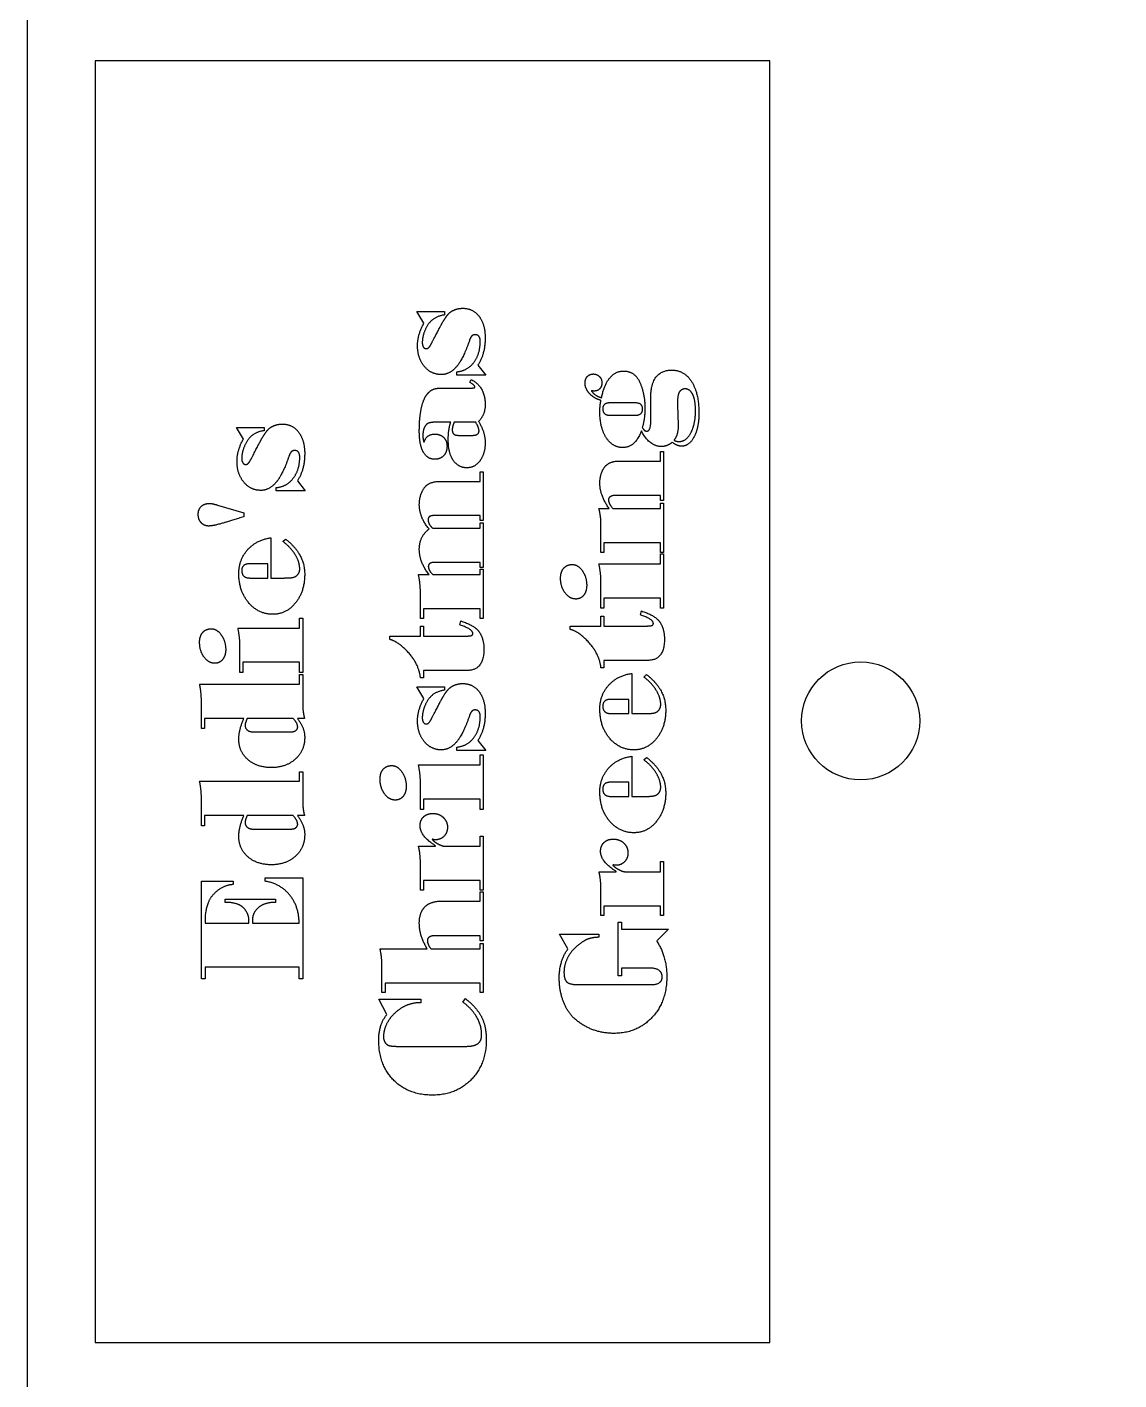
# Model space of a CAD drawing. Header units: millimetres. Extents: x 10 to 778, y 22 to 238.
# Drawn here: x 374.98 to 407.35, y 70.89 to 111 of the extents above; entities that cross this region are included whole.
import ezdxf

# ---------------------------------------------------------------- set-up
doc = ezdxf.new("R2010")
doc.units = ezdxf.units.MM
doc.layers.get('0').update_dxf_attribs({"linetype": 'CONTINUOUS'})

msp = doc.modelspace()

# ---------------------------------------------------------------- linework, layer by layer
for p, q in [((386.742, 102.218), (386.538, 102.563)), ((386.538, 102.563), (387.355, 102.563)), ((387.355, 102.563), (387.355, 102.466)), ((387.717, 100.683), (387.717, 100.78)), ((388.574, 100.683), (387.717, 100.683)), ((388.343, 100.977), (388.574, 100.683)), ((387.299, 100.299), (388.142, 100.299)), ((388.102, 100.469), (388.142, 100.549)), ((391.717, 100.225), (391.708, 100.216)), ((393.466, 99.771), (393.466, 99.99)), ((393.003, 99.858), (392.256, 99.858)), ((392.256, 99.491), (393.003, 99.491)), ((393.471, 99.504), (393.466, 99.771)), ((393.471, 99.334), (393.471, 99.504)), ((394.258, 99.789), (394.283, 99.207)), ((381.39, 98.785), (381.187, 99.13)), ((381.187, 99.13), (382.003, 99.13)), ((382.003, 99.13), (382.003, 99.034)), ((387.538, 99.285), (387.093, 99.285)), ((388.281, 99.285), (387.639, 99.285)), ((387.775, 98.896), (388.189, 98.896)), ((393.76, 98.135), (393.76, 98.415)), ((393.76, 98.415), (393.851, 98.415)), ((393.851, 98.415), (393.851, 96.961)), ((392.554, 98.135), (393.76, 98.135)), ((382.992, 97.544), (383.223, 97.251)), ((387.223, 97.531), (388.408, 97.531)), ((388.408, 97.531), (388.408, 97.811)), ((388.408, 97.811), (388.5, 97.811)), ((388.5, 97.811), (388.5, 96.368)), ((382.366, 97.251), (382.366, 97.347)), ((383.223, 97.251), (382.366, 97.251)), ((393.76, 97.117), (392.449, 97.117)), ((393.76, 96.961), (393.76, 97.117)), ((380.621, 96.83), (381.404, 96.602)), ((391.932, 96.728), (392.234, 96.728)), ((392.343, 96.728), (393.76, 96.728)), ((393.851, 96.961), (393.76, 96.961)), ((393.76, 96.728), (393.76, 96.885)), ((393.76, 96.885), (393.851, 96.885)), ((393.851, 96.885), (393.851, 95.426)), ((381.404, 96.602), (381.404, 96.483)), ((388.408, 96.522), (387.106, 96.522)), ((388.408, 96.368), (388.408, 96.522)), ((388.5, 96.368), (388.408, 96.368)), ((388.408, 96.142), (388.408, 96.299)), ((388.408, 96.299), (388.5, 96.299)), ((388.5, 96.299), (388.5, 94.983)), ((391.992, 95.426), (391.992, 96.279)), ((382.209, 95.859), (382.209, 94.667)), ((387.006, 96.142), (388.408, 96.142)), ((382.563, 95.749), (382.641, 95.821)), ((393.76, 95.71), (392.082, 95.71)), ((392.082, 95.71), (392.082, 95.426)), ((393.76, 95.426), (393.76, 95.71)), ((382.117, 95.089), (381.587, 95.089)), ((382.117, 94.667), (382.117, 95.089)), ((388.408, 95.131), (387.084, 95.131)), ((388.408, 94.983), (388.408, 95.131)), ((391.932, 95.088), (393.76, 95.088)), ((392.082, 95.426), (391.992, 95.426)), ((393.851, 95.426), (393.76, 95.426)), ((393.76, 95.088), (393.76, 95.386)), ((393.76, 95.386), (393.851, 95.386)), ((393.851, 95.386), (393.851, 93.768)), ((381.587, 94.667), (382.117, 94.667)), ((382.209, 94.667), (382.607, 94.667)), ((386.581, 94.768), (386.896, 94.768)), ((387.006, 94.768), (388.408, 94.768)), ((388.5, 94.983), (388.408, 94.983)), ((388.408, 94.768), (388.408, 94.925)), ((388.408, 94.925), (388.5, 94.925)), ((388.5, 94.925), (388.5, 93.466)), ((391.992, 93.768), (391.992, 94.525)), ((386.641, 93.466), (386.641, 94.173)), ((393.76, 94.073), (392.082, 94.073)), ((392.082, 94.073), (392.082, 93.768)), ((393.76, 93.768), (393.76, 94.073)), ((383.057, 93.183), (383.057, 93.481)), ((383.057, 93.481), (383.149, 93.481)), ((383.149, 93.481), (383.149, 91.864)), ((386.73, 93.466), (386.641, 93.466)), ((388.408, 93.751), (386.73, 93.751)), ((386.73, 93.751), (386.73, 93.466)), ((388.408, 93.466), (388.408, 93.751)), ((388.5, 93.466), (388.408, 93.466)), ((392.082, 93.768), (391.992, 93.768)), ((391.992, 93.243), (391.992, 93.54)), ((391.992, 93.54), (392.082, 93.54)), ((392.082, 93.54), (392.082, 93.243)), ((393.164, 93.572), (393.191, 93.69)), ((393.851, 93.768), (393.76, 93.768)), ((381.229, 93.183), (383.057, 93.183)), ((386.641, 92.945), (386.641, 93.243)), ((386.641, 93.243), (386.73, 93.243)), ((386.73, 93.243), (386.73, 92.945)), ((387.813, 93.274), (387.84, 93.393)), ((391.079, 93.142), (391.079, 93.243)), ((391.079, 93.243), (391.992, 93.243)), ((392.082, 93.243), (393.301, 93.243)), ((385.728, 92.845), (385.728, 92.945)), ((385.728, 92.945), (386.641, 92.945)), ((386.73, 92.945), (387.95, 92.945)), ((381.29, 91.864), (381.29, 92.62)), ((381.379, 91.864), (381.29, 91.864)), ((383.057, 92.168), (381.379, 92.168)), ((381.379, 92.168), (381.379, 91.864)), ((383.057, 91.864), (383.057, 92.168)), ((383.149, 91.864), (383.057, 91.864)), ((388.032, 91.927), (386.73, 91.927)), ((386.73, 91.927), (386.73, 91.704)), ((392.082, 92.001), (391.992, 92.001)), ((393.384, 92.225), (392.082, 92.225)), ((392.082, 92.225), (392.082, 92.001)), ((380.093, 91.521), (383.057, 91.521)), ((383.057, 91.521), (383.057, 91.805)), ((383.057, 91.805), (383.149, 91.805)), ((383.149, 91.805), (383.149, 90.957)), ((386.73, 91.704), (386.641, 91.704)), ((392.912, 91.84), (392.912, 90.648)), ((393.265, 91.73), (393.343, 91.802)), ((386.742, 91.093), (386.538, 91.437)), ((386.538, 91.437), (387.355, 91.437)), ((387.355, 91.437), (387.355, 91.341)), ((392.82, 91.07), (392.29, 91.07)), ((392.82, 90.648), (392.82, 91.07)), ((380.149, 90.201), (380.149, 90.944)), ((392.29, 90.648), (392.82, 90.648)), ((392.912, 90.648), (393.31, 90.648)), ((381.404, 90.503), (380.24, 90.503)), ((380.24, 90.503), (380.24, 90.201)), ((382.869, 90.503), (381.504, 90.503)), ((383.205, 90.503), (382.992, 90.503)), ((380.24, 90.201), (380.149, 90.201)), ((381.683, 90.105), (382.795, 90.105)), ((388.343, 89.851), (388.574, 89.558)), ((387.717, 89.558), (387.717, 89.654)), ((388.574, 89.558), (387.717, 89.558)), ((386.581, 89.129), (388.408, 89.129)), ((388.408, 89.129), (388.408, 89.426)), ((388.408, 89.426), (388.5, 89.426)), ((388.5, 89.426), (388.5, 87.809)), ((392.912, 89.384), (392.912, 88.191)), ((393.265, 89.274), (393.343, 89.346)), ((380.093, 88.64), (383.057, 88.64)), ((383.057, 88.64), (383.057, 88.924)), ((383.057, 88.924), (383.149, 88.924)), ((383.149, 88.924), (383.149, 88.076)), ((386.641, 87.809), (386.641, 88.565)), ((392.82, 88.614), (392.29, 88.614)), ((392.82, 88.191), (392.82, 88.614)), ((380.149, 87.32), (380.149, 88.063)), ((388.408, 88.113), (386.73, 88.113)), ((386.73, 88.113), (386.73, 87.809)), ((388.408, 87.809), (388.408, 88.113)), ((392.29, 88.191), (392.82, 88.191)), ((392.912, 88.191), (393.31, 88.191)), ((381.404, 87.622), (380.24, 87.622)), ((380.24, 87.622), (380.24, 87.32)), ((382.869, 87.622), (381.504, 87.622)), ((383.205, 87.622), (382.992, 87.622)), ((386.73, 87.809), (386.641, 87.809)), ((388.5, 87.809), (388.408, 87.809)), ((380.24, 87.32), (380.149, 87.32)), ((381.683, 87.224), (382.795, 87.224)), ((386.581, 86.719), (387.088, 86.719)), ((387.001, 86.921), (386.992, 86.912)), ((387.088, 86.719), (387.088, 86.728)), ((387.337, 86.719), (388.408, 86.719)), ((388.408, 86.719), (388.408, 87.017)), ((388.408, 87.017), (388.5, 87.017)), ((388.5, 87.017), (388.5, 85.417)), ((393.76, 85.961), (393.76, 86.258)), ((393.76, 86.258), (393.851, 86.258)), ((393.851, 86.258), (393.851, 84.659)), ((386.641, 85.417), (386.641, 86.164)), ((391.932, 85.961), (392.44, 85.961)), ((392.352, 86.162), (392.343, 86.153)), ((392.44, 85.961), (392.44, 85.97)), ((392.688, 85.961), (393.76, 85.961)), ((380.149, 82.785), (380.149, 85.68)), ((380.149, 85.68), (381.091, 85.68)), ((381.091, 85.68), (381.091, 85.579)), ((382.039, 85.68), (382.039, 85.776)), ((382.039, 85.776), (383.149, 85.776)), ((383.149, 85.776), (383.149, 82.785)), ((388.408, 85.701), (386.73, 85.701)), ((386.73, 85.701), (386.73, 85.417)), ((388.408, 85.417), (388.408, 85.701)), ((380.849, 85.051), (380.849, 85.148)), ((380.849, 85.148), (382.343, 85.148)), ((382.343, 85.148), (382.343, 85.051)), ((386.73, 85.417), (386.641, 85.417)), ((387.258, 85.088), (388.408, 85.088)), ((388.5, 85.417), (388.408, 85.417)), ((388.408, 85.088), (388.408, 85.368)), ((388.408, 85.368), (388.5, 85.368)), ((388.5, 85.368), (388.5, 83.909)), ((391.992, 84.659), (391.992, 85.406)), ((392.082, 84.659), (391.992, 84.659)), ((393.76, 84.943), (392.082, 84.943)), ((392.082, 84.943), (392.082, 84.659)), ((393.76, 84.659), (393.76, 84.943)), ((393.851, 84.659), (393.76, 84.659)), ((380.254, 84.488), (380.254, 84.434)), ((380.254, 84.434), (381.554, 84.434)), ((381.554, 84.434), (381.554, 84.526)), ((381.659, 84.526), (381.659, 84.434)), ((381.659, 84.434), (383.044, 84.434)), ((392.504, 82.876), (392.504, 84.462)), ((392.504, 84.462), (392.605, 84.462)), ((392.605, 84.462), (392.605, 84.252)), ((392.605, 84.252), (393.992, 84.252)), ((393.992, 84.252), (393.645, 83.907)), ((388.408, 84.062), (387.084, 84.062)), ((388.408, 83.909), (388.408, 84.062)), ((388.5, 83.909), (388.408, 83.909)), ((388.408, 83.672), (388.408, 83.829)), ((388.408, 83.829), (388.5, 83.829)), ((388.5, 83.829), (388.5, 82.375)), ((391.01, 83.67), (390.76, 84.113)), ((390.76, 84.113), (391.932, 84.113)), ((391.932, 84.113), (391.932, 84.017)), ((385.444, 83.672), (386.842, 83.672)), ((386.952, 83.672), (388.408, 83.672)), ((383.044, 83.128), (380.254, 83.128)), ((380.254, 83.128), (380.254, 82.785)), ((383.044, 82.785), (383.044, 83.128)), ((385.5, 82.375), (385.5, 83.126)), ((393.435, 83.102), (392.605, 83.102)), ((392.605, 83.102), (392.605, 82.876)), ((380.254, 82.785), (380.149, 82.785)), ((383.149, 82.785), (383.044, 82.785)), ((388.408, 82.654), (385.592, 82.654)), ((385.592, 82.654), (385.592, 82.375)), ((388.408, 82.375), (388.408, 82.654)), ((392.605, 82.876), (392.504, 82.876)), ((385.592, 82.375), (385.5, 82.375)), ((388.5, 82.375), (388.408, 82.375)), ((391.323, 82.612), (393.48, 82.612)), ((385.645, 81.724), (385.408, 82.182)), ((385.408, 82.182), (386.65, 82.182)), ((386.65, 82.182), (386.65, 82.077)), ((387.9, 82.095), (387.972, 82.2)), ((385.994, 80.782), (387.972, 80.782))]:
    msp.add_line(p, q)
msp.add_lwpolyline([(374.978, 231.8), (374.978, 27.8), (374.978, 21.801), (374.978, 21.784), (375.01, 21.73), (375.059, 21.7), (375.077, 21.7), (378.079, 21.7), (491.215, 21.7), (494.217, 21.7), (494.231, 21.7), (494.288, 21.73), (494.316, 21.784), (494.316, 21.801), (494.316, 27.8), (494.316, 231.8)])
msp.add_lwpolyline([(397, 72), (397, 110), (377, 110), (377, 72)], close=True)
msp.add_circle((399.691, 90.43), 1.75)
for points in [[(387.355, 102.466), (387.01, 102.417), (386.852, 102.158)], [(387.298, 102.245), (387.388, 102.402), (387.463, 102.487)], [(387.463, 102.487), (387.538, 102.572), (387.652, 102.617)], [(387.652, 102.617), (387.766, 102.663), (387.896, 102.663)], [(387.896, 102.663), (388.198, 102.663), (388.379, 102.424)], [(388.379, 102.424), (388.56, 102.185), (388.56, 101.78)], [(386.554, 101.563), (386.554, 101.876), (386.742, 102.218)], [(386.852, 102.158), (386.695, 101.898), (386.695, 101.636)], [(386.992, 101.666), (387.207, 102.088), (387.298, 102.245)], [(388.263, 101.88), (388.2, 101.88), (388.161, 101.839)], [(388.413, 101.679), (388.413, 101.88), (388.263, 101.88)], [(386.754, 100.942), (386.554, 101.187), (386.554, 101.563)], [(386.695, 101.636), (386.695, 101.56), (386.727, 101.513)], [(386.727, 101.513), (386.76, 101.466), (386.809, 101.466)], [(386.809, 101.466), (386.865, 101.466), (386.904, 101.516)], [(386.904, 101.516), (386.943, 101.565), (386.992, 101.666)], [(388.088, 101.692), (387.898, 101.14), (387.698, 100.918)], [(388.161, 101.839), (388.122, 101.798), (388.088, 101.692)], [(388.224, 101.06), (388.413, 101.312), (388.413, 101.679)], [(388.56, 101.78), (388.56, 101.314), (388.343, 100.977)], [(387.263, 100.697), (386.954, 100.697), (386.754, 100.942)], [(387.698, 100.918), (387.498, 100.697), (387.263, 100.697)], [(387.717, 100.78), (388.035, 100.809), (388.224, 101.06)], [(391.588, 100.64), (391.657, 100.715), (391.766, 100.715)], [(391.766, 100.715), (391.874, 100.715), (391.946, 100.64)], [(392.006, 100.012), (392.182, 100.802), (392.666, 100.802)], [(392.666, 100.802), (392.992, 100.802), (393.144, 100.464)], [(393.466, 99.99), (393.466, 100.829), (394.095, 100.829)], [(394.095, 100.829), (394.464, 100.829), (394.68, 100.488)], [(386.998, 100.252), (387.095, 100.299), (387.299, 100.299)], [(388.256, 100.334), (388.256, 100.377), (388.102, 100.469)], [(388.142, 100.549), (388.56, 100.346), (388.56, 99.804)], [(388.142, 100.299), (388.211, 100.299), (388.234, 100.304)], [(388.234, 100.304), (388.256, 100.31), (388.256, 100.334)], [(391.52, 100.449), (391.52, 100.565), (391.588, 100.64)], [(391.648, 100.14), (391.52, 100.285), (391.52, 100.449)], [(391.955, 100.276), (391.892, 100.209), (391.789, 100.209)], [(391.946, 100.64), (392.019, 100.565), (392.019, 100.453)], [(392.019, 100.453), (392.019, 100.343), (391.955, 100.276)], [(393.144, 100.464), (393.296, 100.126), (393.296, 99.701)], [(394.489, 100.274), (394.39, 100.274), (394.324, 100.192)], [(394.714, 100.104), (394.632, 100.274), (394.489, 100.274)], [(394.68, 100.488), (394.896, 100.147), (394.896, 99.56)], [(386.666, 99.688), (386.724, 99.954), (386.812, 100.079)], [(386.812, 100.079), (386.9, 100.205), (386.998, 100.252)], [(391.992, 99.932), (391.775, 99.994), (391.648, 100.14)], [(391.708, 100.216), (391.802, 100.07), (392.006, 100.012)], [(391.789, 100.209), (391.739, 100.209), (391.717, 100.225)], [(391.959, 99.601), (391.959, 99.775), (391.992, 99.932)], [(394.324, 100.192), (394.258, 100.111), (394.258, 99.789)], [(394.795, 99.628), (394.795, 99.934), (394.714, 100.104)], [(386.607, 99.006), (386.607, 99.422), (386.666, 99.688)], [(388.56, 99.804), (388.56, 99.509), (388.364, 99.308)], [(392.15, 98.823), (391.959, 99.113), (391.959, 99.601)], [(392.256, 99.858), (392.046, 99.858), (392.046, 99.688)], [(392.046, 99.688), (392.046, 99.491), (392.256, 99.491)], [(393.227, 99.679), (393.227, 99.858), (393.003, 99.858)], [(393.003, 99.491), (393.227, 99.491), (393.227, 99.679)], [(393.296, 99.701), (393.296, 99.39), (393.218, 99.129)], [(394.657, 98.969), (394.795, 99.225), (394.795, 99.628)], [(394.896, 99.56), (394.896, 99.12), (394.751, 98.847)], [(382.112, 99.054), (382.187, 99.139), (382.301, 99.185)], [(382.301, 99.185), (382.415, 99.23), (382.545, 99.23)], [(382.545, 99.23), (382.847, 99.23), (383.028, 98.991)], [(386.746, 99.104), (386.713, 99.012), (386.713, 98.9)], [(386.846, 99.24), (386.78, 99.196), (386.746, 99.104)], [(387.093, 99.285), (386.912, 99.285), (386.846, 99.24)], [(387.464, 98.764), (387.464, 99.062), (387.538, 99.285)], [(387.639, 99.285), (387.583, 99.142), (387.583, 99.062)], [(388.377, 99.032), (388.377, 99.113), (388.281, 99.285)], [(388.364, 99.308), (388.56, 98.994), (388.56, 98.681)], [(393.218, 99.129), (393.274, 99.019), (393.348, 99.019)], [(393.348, 99.019), (393.471, 99.019), (393.471, 99.334)], [(394.283, 99.207), (394.283, 98.905), (394.158, 98.753)], [(381.202, 98.13), (381.202, 98.443), (381.39, 98.785)], [(381.501, 98.725), (381.343, 98.465), (381.343, 98.204)], [(382.003, 99.034), (381.659, 98.984), (381.501, 98.725)], [(381.641, 98.233), (381.856, 98.655), (381.946, 98.812)], [(381.946, 98.812), (382.037, 98.969), (382.112, 99.054)], [(383.028, 98.991), (383.209, 98.752), (383.209, 98.347)], [(386.727, 98.4), (386.607, 98.614), (386.607, 99.006)], [(386.713, 98.9), (386.713, 98.76), (386.746, 98.69)], [(386.746, 98.69), (386.818, 98.932), (387.066, 98.932)], [(387.066, 98.932), (387.232, 98.932), (387.33, 98.833)], [(387.33, 98.833), (387.428, 98.735), (387.428, 98.572)], [(387.613, 98.155), (387.464, 98.377), (387.464, 98.764)], [(387.583, 99.062), (387.583, 98.972), (387.628, 98.934)], [(387.628, 98.934), (387.672, 98.896), (387.775, 98.896)], [(388.189, 98.896), (388.377, 98.896), (388.377, 99.032)], [(388.56, 98.681), (388.56, 98.357), (388.407, 98.145)], [(392.641, 98.534), (392.341, 98.534), (392.15, 98.823)], [(393.191, 99.028), (392.999, 98.534), (392.641, 98.534)], [(393.791, 98.565), (393.431, 98.565), (393.191, 99.028)], [(394.104, 98.69), (393.959, 98.565), (393.791, 98.565)], [(394.379, 98.574), (394.261, 98.574), (394.104, 98.69)], [(394.158, 98.753), (394.225, 98.713), (394.31, 98.713)], [(394.31, 98.713), (394.518, 98.713), (394.657, 98.969)], [(394.751, 98.847), (394.605, 98.574), (394.379, 98.574)], [(382.81, 98.406), (382.771, 98.365), (382.737, 98.26)], [(382.912, 98.447), (382.849, 98.447), (382.81, 98.406)], [(383.062, 98.246), (383.062, 98.447), (382.912, 98.447)], [(383.209, 98.347), (383.209, 97.881), (382.992, 97.544)], [(387.066, 98.187), (386.847, 98.187), (386.727, 98.4)], [(387.328, 98.293), (387.227, 98.187), (387.066, 98.187)], [(387.428, 98.572), (387.428, 98.399), (387.328, 98.293)], [(381.403, 97.509), (381.202, 97.754), (381.202, 98.13)], [(381.343, 98.204), (381.343, 98.128), (381.376, 98.081)], [(381.376, 98.081), (381.408, 98.034), (381.458, 98.034)], [(381.458, 98.034), (381.513, 98.034), (381.553, 98.083)], [(381.553, 98.083), (381.592, 98.132), (381.641, 98.233)], [(382.737, 98.26), (382.547, 97.707), (382.347, 97.485)], [(382.872, 97.628), (383.062, 97.879), (383.062, 98.246)], [(388.023, 97.934), (387.762, 97.934), (387.613, 98.155)], [(388.407, 98.145), (388.254, 97.934), (388.023, 97.934)], [(391.959, 97.484), (391.959, 97.748), (392.091, 97.942)], [(392.091, 97.942), (392.223, 98.135), (392.554, 98.135)], [(381.912, 97.264), (381.603, 97.264), (381.403, 97.509)], [(382.347, 97.485), (382.147, 97.264), (381.912, 97.264)], [(382.366, 97.347), (382.683, 97.376), (382.872, 97.628)], [(386.74, 97.319), (386.874, 97.531), (387.223, 97.531)], [(392.234, 96.728), (391.959, 97.104), (391.959, 97.484)], [(386.607, 96.84), (386.607, 97.106), (386.74, 97.319)], [(392.449, 97.117), (392.216, 97.117), (392.216, 96.981)], [(380.053, 96.555), (380.053, 96.702), (380.142, 96.79)], [(380.142, 96.79), (380.232, 96.877), (380.386, 96.877)], [(380.386, 96.877), (380.464, 96.877), (380.621, 96.83)], [(386.896, 96.12), (386.607, 96.473), (386.607, 96.84)], [(391.992, 96.279), (391.992, 96.489), (391.932, 96.728)], [(392.216, 96.981), (392.216, 96.871), (392.343, 96.728)], [(380.14, 96.305), (380.053, 96.403), (380.053, 96.555)], [(380.364, 96.208), (380.227, 96.208), (380.14, 96.305)], [(381.404, 96.483), (380.648, 96.248), (380.534, 96.228)], [(386.914, 96.491), (386.869, 96.46), (386.869, 96.395)], [(386.869, 96.395), (386.869, 96.258), (387.006, 96.142)], [(387.106, 96.522), (386.959, 96.522), (386.914, 96.491)], [(380.534, 96.228), (380.419, 96.208), (380.364, 96.208)], [(381.512, 95.5), (381.768, 95.794), (382.209, 95.859)], [(386.607, 95.516), (386.607, 95.898), (386.896, 96.12)], [(381.256, 94.801), (381.256, 95.206), (381.512, 95.5)], [(382.927, 95.359), (382.793, 95.579), (382.563, 95.749)], [(382.641, 95.821), (383.209, 95.389), (383.209, 94.776)], [(386.896, 94.768), (386.607, 95.14), (386.607, 95.516)], [(381.587, 95.089), (381.343, 95.089), (381.343, 94.888)], [(383.062, 94.937), (383.062, 95.139), (382.927, 95.359)], [(387.084, 95.131), (386.874, 95.131), (386.874, 95.01)], [(390.888, 94.959), (390.981, 95.066), (391.144, 95.066)], [(391.144, 95.066), (391.31, 95.066), (391.44, 94.881)], [(391.992, 94.525), (391.992, 94.811), (391.932, 95.088)], [(381.546, 93.936), (381.256, 94.282), (381.256, 94.801)], [(381.343, 94.888), (381.343, 94.667), (381.587, 94.667)], [(382.607, 94.667), (382.798, 94.667), (382.878, 94.689)], [(382.878, 94.689), (382.959, 94.711), (383.01, 94.776)], [(383.209, 94.776), (383.209, 94.268), (382.937, 93.93)], [(383.01, 94.776), (383.062, 94.841), (383.062, 94.937)], [(386.641, 94.173), (386.641, 94.513), (386.581, 94.768)], [(386.874, 95.01), (386.874, 94.9), (387.006, 94.768)], [(390.795, 94.663), (390.795, 94.851), (390.888, 94.959)], [(390.928, 94.226), (390.795, 94.408), (390.795, 94.663)], [(391.44, 94.881), (391.569, 94.697), (391.569, 94.451)], [(391.569, 94.451), (391.569, 94.267), (391.48, 94.155)], [(382.265, 93.591), (381.836, 93.591), (381.546, 93.936)], [(382.937, 93.93), (382.666, 93.591), (382.265, 93.591)], [(391.245, 94.044), (391.062, 94.044), (390.928, 94.226)], [(391.48, 94.155), (391.39, 94.044), (391.245, 94.044)], [(393.545, 93.321), (393.545, 93.444), (393.164, 93.572)], [(393.191, 93.69), (393.621, 93.549), (393.747, 93.347)], [(380.093, 92.758), (380.093, 92.946), (380.186, 93.054)], [(380.186, 93.054), (380.279, 93.161), (380.442, 93.161)], [(380.442, 93.161), (380.607, 93.161), (380.737, 92.977)], [(381.29, 92.62), (381.29, 92.906), (381.229, 93.183)], [(388.194, 93.023), (388.194, 93.147), (387.813, 93.274)], [(387.84, 93.393), (388.27, 93.252), (388.396, 93.049)], [(388.396, 93.049), (388.522, 92.847), (388.522, 92.56)], [(391.654, 92.732), (391.355, 93.075), (391.079, 93.142)], [(393.301, 93.243), (393.46, 93.243), (393.502, 93.26)], [(393.502, 93.26), (393.545, 93.276), (393.545, 93.321)], [(393.747, 93.347), (393.874, 93.144), (393.874, 92.858)], [(380.226, 92.321), (380.093, 92.503), (380.093, 92.758)], [(380.737, 92.977), (380.867, 92.792), (380.867, 92.546)], [(386.303, 92.434), (386.003, 92.777), (385.728, 92.845)], [(387.95, 92.945), (388.109, 92.945), (388.151, 92.962)], [(388.151, 92.962), (388.194, 92.979), (388.194, 93.023)], [(391.992, 92.001), (391.954, 92.388), (391.654, 92.732)], [(393.874, 92.858), (393.874, 92.225), (393.384, 92.225)], [(380.543, 92.139), (380.359, 92.139), (380.226, 92.321)], [(380.777, 92.251), (380.688, 92.139), (380.543, 92.139)], [(380.867, 92.546), (380.867, 92.362), (380.777, 92.251)], [(386.641, 91.704), (386.603, 92.091), (386.303, 92.434)], [(388.522, 92.56), (388.522, 91.927), (388.032, 91.927)], [(380.149, 90.944), (380.149, 91.257), (380.093, 91.521)], [(387.463, 91.361), (387.538, 91.446), (387.652, 91.492)], [(387.652, 91.492), (387.766, 91.538), (387.896, 91.538)], [(387.896, 91.538), (388.198, 91.538), (388.379, 91.299)], [(391.959, 90.782), (391.959, 91.187), (392.215, 91.481)], [(392.215, 91.481), (392.471, 91.775), (392.912, 91.84)], [(393.63, 91.34), (393.496, 91.56), (393.265, 91.73)], [(393.343, 91.802), (393.912, 91.37), (393.912, 90.757)], [(386.554, 90.437), (386.554, 90.751), (386.742, 91.093)], [(387.355, 91.341), (387.01, 91.292), (386.852, 91.032)], [(386.992, 90.54), (387.207, 90.963), (387.298, 91.12)], [(387.298, 91.12), (387.388, 91.276), (387.463, 91.361)], [(388.379, 91.299), (388.56, 91.059), (388.56, 90.654)], [(392.29, 91.07), (392.046, 91.07), (392.046, 90.869)], [(393.764, 90.918), (393.764, 91.12), (393.63, 91.34)], [(383.149, 90.957), (383.149, 90.702), (383.205, 90.503)], [(386.852, 91.032), (386.695, 90.773), (386.695, 90.511)], [(388.161, 90.714), (388.122, 90.672), (388.088, 90.567)], [(388.263, 90.755), (388.2, 90.755), (388.161, 90.714)], [(388.413, 90.554), (388.413, 90.755), (388.263, 90.755)], [(388.56, 90.654), (388.56, 90.189), (388.343, 89.851)], [(392.248, 89.917), (391.959, 90.263), (391.959, 90.782)], [(392.046, 90.869), (392.046, 90.648), (392.29, 90.648)], [(393.31, 90.648), (393.5, 90.648), (393.581, 90.67)], [(393.581, 90.67), (393.661, 90.692), (393.713, 90.757)], [(393.912, 90.757), (393.912, 90.249), (393.64, 89.911)], [(393.713, 90.757), (393.764, 90.822), (393.764, 90.918)], [(381.256, 89.89), (381.256, 90.161), (381.404, 90.503)], [(381.504, 90.503), (381.44, 90.356), (381.44, 90.302)], [(381.44, 90.302), (381.44, 90.217), (381.506, 90.161)], [(383.001, 90.248), (383.001, 90.356), (382.869, 90.503)], [(382.946, 90.147), (383.001, 90.188), (383.001, 90.248)], [(382.992, 90.503), (383.209, 90.226), (383.209, 89.944)], [(386.754, 89.817), (386.554, 90.062), (386.554, 90.437)], [(386.695, 90.511), (386.695, 90.435), (386.727, 90.388)], [(386.727, 90.388), (386.76, 90.341), (386.809, 90.341)], [(386.809, 90.341), (386.865, 90.341), (386.904, 90.39)], [(386.904, 90.39), (386.943, 90.44), (386.992, 90.54)], [(388.088, 90.567), (387.898, 90.015), (387.698, 89.793)], [(388.224, 89.935), (388.413, 90.187), (388.413, 90.554)], [(381.526, 89.282), (381.256, 89.517), (381.256, 89.89)], [(381.506, 90.161), (381.572, 90.105), (381.683, 90.105)], [(382.795, 90.105), (382.892, 90.105), (382.946, 90.147)], [(383.209, 89.944), (383.209, 89.546), (382.931, 89.296)], [(387.717, 89.654), (388.035, 89.683), (388.224, 89.935)], [(392.968, 89.572), (392.538, 89.572), (392.248, 89.917)], [(393.64, 89.911), (393.368, 89.572), (392.968, 89.572)], [(387.263, 89.572), (386.954, 89.572), (386.754, 89.817)], [(387.698, 89.793), (387.498, 89.572), (387.263, 89.572)], [(382.223, 89.047), (381.795, 89.047), (381.526, 89.282)], [(382.931, 89.296), (382.652, 89.047), (382.223, 89.047)], [(385.537, 88.999), (385.63, 89.106), (385.793, 89.106)], [(385.793, 89.106), (385.959, 89.106), (386.088, 88.922)], [(386.641, 88.565), (386.641, 88.851), (386.581, 89.129)], [(392.215, 89.025), (392.471, 89.319), (392.912, 89.384)], [(393.63, 88.884), (393.496, 89.104), (393.265, 89.274)], [(393.343, 89.346), (393.912, 88.914), (393.912, 88.301)], [(380.149, 88.063), (380.149, 88.376), (380.093, 88.64)], [(385.444, 88.704), (385.444, 88.892), (385.537, 88.999)], [(385.577, 88.266), (385.444, 88.449), (385.444, 88.704)], [(386.088, 88.922), (386.218, 88.737), (386.218, 88.491)], [(391.959, 88.326), (391.959, 88.73), (392.215, 89.025)], [(393.764, 88.462), (393.764, 88.663), (393.63, 88.884)], [(385.894, 88.084), (385.71, 88.084), (385.577, 88.266)], [(386.218, 88.491), (386.218, 88.308), (386.129, 88.196)], [(392.248, 87.461), (391.959, 87.806), (391.959, 88.326)], [(392.29, 88.614), (392.046, 88.614), (392.046, 88.413)], [(392.046, 88.413), (392.046, 88.191), (392.29, 88.191)], [(393.581, 88.214), (393.661, 88.236), (393.713, 88.301)], [(393.912, 88.301), (393.912, 87.793), (393.64, 87.454)], [(393.713, 88.301), (393.764, 88.366), (393.764, 88.462)], [(383.149, 88.076), (383.149, 87.821), (383.205, 87.622)], [(386.129, 88.196), (386.039, 88.084), (385.894, 88.084)], [(393.31, 88.191), (393.5, 88.191), (393.581, 88.214)], [(381.256, 87.009), (381.256, 87.28), (381.404, 87.622)], [(381.504, 87.622), (381.44, 87.474), (381.44, 87.421)], [(383.001, 87.367), (383.001, 87.474), (382.869, 87.622)], [(382.992, 87.622), (383.209, 87.345), (383.209, 87.063)], [(386.63, 87.319), (386.63, 87.487), (386.733, 87.586)], [(386.733, 87.586), (386.836, 87.686), (387.01, 87.686)], [(387.01, 87.686), (387.194, 87.686), (387.318, 87.568)], [(387.318, 87.568), (387.442, 87.451), (387.442, 87.279)], [(392.968, 87.115), (392.538, 87.115), (392.248, 87.461)], [(393.64, 87.454), (393.368, 87.115), (392.968, 87.115)], [(381.44, 87.421), (381.44, 87.336), (381.506, 87.28)], [(381.506, 87.28), (381.572, 87.224), (381.683, 87.224)], [(382.795, 87.224), (382.892, 87.224), (382.946, 87.265)], [(383.209, 87.063), (383.209, 86.664), (382.931, 86.415)], [(382.946, 87.265), (383.001, 87.306), (383.001, 87.367)], [(387.088, 86.728), (386.63, 87.017), (386.63, 87.319)], [(387.442, 87.279), (387.442, 87.117), (387.34, 87.012)], [(381.526, 86.4), (381.256, 86.635), (381.256, 87.009)], [(386.641, 86.164), (386.641, 86.5), (386.581, 86.719)], [(386.992, 86.912), (387.068, 86.831), (387.18, 86.775)], [(387.084, 86.907), (387.03, 86.907), (387.001, 86.921)], [(387.34, 87.012), (387.238, 86.907), (387.084, 86.907)], [(387.18, 86.775), (387.292, 86.719), (387.337, 86.719)], [(391.981, 86.56), (391.981, 86.728), (392.084, 86.828)], [(392.084, 86.828), (392.187, 86.927), (392.361, 86.927)], [(392.361, 86.927), (392.545, 86.927), (392.669, 86.81)], [(392.669, 86.81), (392.793, 86.692), (392.793, 86.52)], [(382.223, 86.166), (381.795, 86.166), (381.526, 86.4)], [(382.931, 86.415), (382.652, 86.166), (382.223, 86.166)], [(392.44, 85.97), (391.981, 86.258), (391.981, 86.56)], [(392.691, 86.254), (392.589, 86.149), (392.435, 86.149)], [(392.793, 86.52), (392.793, 86.359), (392.691, 86.254)], [(391.992, 85.406), (391.992, 85.742), (391.932, 85.961)], [(392.343, 86.153), (392.419, 86.073), (392.531, 86.017)], [(392.435, 86.149), (392.381, 86.149), (392.352, 86.162)], [(392.531, 86.017), (392.643, 85.961), (392.688, 85.961)], [(381.091, 85.579), (380.773, 85.564), (380.513, 85.299)], [(382.775, 85.255), (382.507, 85.597), (382.039, 85.68)], [(380.513, 85.299), (380.254, 85.034), (380.254, 84.488)], [(381.392, 84.89), (381.229, 85.051), (380.849, 85.051)], [(382.343, 85.051), (382.019, 85.051), (381.839, 84.898)], [(383.044, 84.434), (383.044, 84.913), (382.775, 85.255)], [(386.773, 84.919), (386.938, 85.088), (387.258, 85.088)], [(381.554, 84.526), (381.554, 84.729), (381.392, 84.89)], [(381.839, 84.898), (381.659, 84.745), (381.659, 84.526)], [(386.607, 84.437), (386.607, 84.751), (386.773, 84.919)], [(386.842, 83.672), (386.607, 84.055), (386.607, 84.437)], [(387.084, 84.062), (386.847, 84.062), (386.847, 83.914)], [(386.847, 83.914), (386.847, 83.806), (386.952, 83.672)], [(391.601, 83.96), (391.466, 83.909), (391.289, 83.763)], [(391.932, 84.017), (391.735, 84.01), (391.601, 83.96)], [(393.645, 83.907), (393.943, 83.451), (393.943, 82.845)], [(385.5, 83.126), (385.5, 83.437), (385.444, 83.672)], [(390.755, 82.813), (390.755, 83.308), (391.01, 83.67)], [(391.289, 83.763), (391.111, 83.616), (391.003, 83.407)], [(391.003, 83.407), (390.896, 83.198), (390.896, 82.977)], [(393.806, 82.84), (393.806, 83.102), (393.435, 83.102)], [(390.928, 81.991), (390.755, 82.364), (390.755, 82.813)], [(390.896, 82.977), (390.896, 82.762), (390.985, 82.687)], [(390.985, 82.687), (391.075, 82.612), (391.323, 82.612)], [(393.48, 82.612), (393.806, 82.612), (393.806, 82.84)], [(393.943, 82.845), (393.943, 82.104), (393.504, 81.635)], [(386.068, 81.912), (385.813, 81.746), (385.679, 81.521)], [(386.65, 82.077), (386.323, 82.077), (386.068, 81.912)], [(388.455, 81.133), (388.455, 81.67), (387.9, 82.095)], [(387.972, 82.2), (388.303, 81.941), (388.447, 81.663)], [(391.5, 81.393), (391.102, 81.619), (390.928, 81.991)], [(385.404, 80.963), (385.404, 81.431), (385.645, 81.724)], [(385.679, 81.521), (385.545, 81.296), (385.545, 81.07)], [(388.447, 81.663), (388.592, 81.386), (388.592, 80.974)], [(393.504, 81.635), (393.066, 81.167), (392.377, 81.167)], [(385.545, 81.07), (385.545, 80.961), (385.597, 80.889)], [(388.342, 80.862), (388.455, 80.943), (388.455, 81.133)], [(392.377, 81.167), (391.898, 81.167), (391.5, 81.393)], [(385.839, 79.787), (385.404, 80.238), (385.404, 80.963)], [(385.597, 80.889), (385.65, 80.818), (385.735, 80.8)], [(385.735, 80.8), (385.82, 80.782), (385.994, 80.782)], [(387.972, 80.782), (388.229, 80.782), (388.342, 80.862)], [(388.592, 80.974), (388.592, 80.256), (388.147, 79.796)], [(386.997, 79.337), (386.274, 79.337), (385.839, 79.787)], [(388.147, 79.796), (387.701, 79.337), (386.997, 79.337)]]:
    msp.add_open_spline(points, degree=2)

doc.saveas('drawing.dxf')
